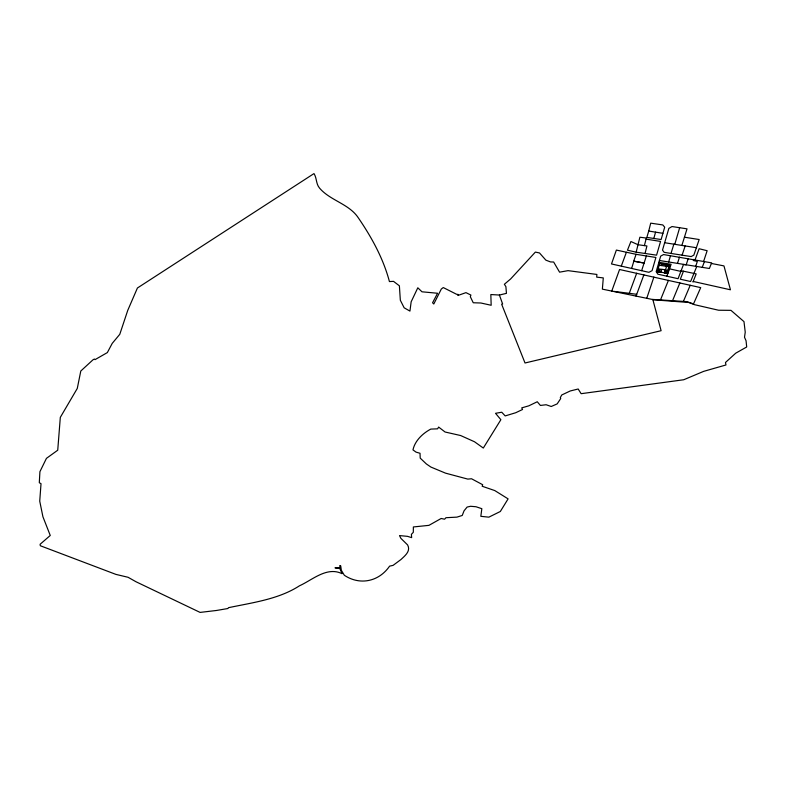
<?xml version="1.0" encoding="UTF-8"?>
<svg xmlns="http://www.w3.org/2000/svg" width="786" height="786" viewBox="0 0 786 786"><rect width="100%" height="100%" fill="white"/><g stroke="black" fill="none" stroke-linecap="round" stroke-linejoin="round"><path stroke-width="1.18" d="M645.041 253.475L646.927 245.969L638.026 244.721L630.922 241.528L627.454 250.194L636.159 252.178L639.883 237.225L646.338 238.05L644.382 245.615M648.735 231.045L650.71 223.155L662.814 224.943L664.701 227.183L661.114 239.534L646.849 237.411L648.735 231.045L662.912 233.324M653.824 238.443L655.563 232.145M693.635 259.419L693.34 260.471L697.329 261.463L695.679 266.356M659.415 260.49L709.365 268.488L711.635 262.868L663.551 254.556L660.682 256.128L656.172 271.671L657.862 274.186L678.072 278.706L683.525 264.46L686.178 264.872L688.231 258.545M668.65 262.013L670.507 255.686M674.771 244.318L679.664 227.714M646.367 255.961L641.641 270.669M659.022 272.133L659.906 269.195M659.307 271.936L659.827 270.246L657.803 269.922M661.252 265.54L661.763 263.831M661.399 265.491L661.753 264.312L670.222 265.658L669.859 266.837L659.218 265.216M665.634 266.159L665.988 264.98M664.612 272.781L667.088 264.676M666.047 273.243L666.941 270.315M631.639 268.399L633.85 261.188L644.225 263.064L633.683 261.158L636.1 254.32L655.897 257.474L652.066 270.679L648.902 272.31L611.498 263.958L616.371 250.076L636.1 254.32M681.875 245.429L687.033 228.844L672.001 226.545L668.857 228.382L662.5 250.125L664.16 252.326L670.989 253.446L673.867 244.171M670.989 253.446L691.149 256.57L693.822 255.155L699.167 239.524L684.429 237.205M677.463 263.457L679.487 257.13M703.647 261.316L707.145 250.714L699.127 248.73L695.129 259.665M682.091 255.136L685.166 245.949M646.75 298.307L653.893 277.065M666.852 276.191L671.126 264.263L658.884 262.318M611.754 291.085L619.565 269.51L700.709 287.627L693.507 303.917L686.787 301.627L651.958 299.378L602.371 289.14L603.294 277.91L596.692 277.134L596.888 274.452L568.062 270.649L559.573 272.162L553.649 262.013L550.554 261.935L545.887 260.166L539.491 252.945L535.364 252.09L510.635 278.951L504.366 284.277L505.899 286.644L506.439 293.365L499.395 295.035L490.837 294.544L491.171 305.273L480.875 303.003L473.241 302.757L470.323 296.715L470.902 295.074L465.96 292.638L457.816 295.507L458.267 294.475L456.607 294.288L443.265 287.558L441.31 289.032L433.793 304.005L432.575 302.767L437.566 293.257L421.994 291.803L417.808 287.794L411.157 301.795L409.938 311.089L404.151 307.798L400.339 300.262L399.386 285.819L393.54 281.368L389.424 281.565C383.322 258.525 371.709 237.411 358.328 217.85C349.043 203.79 330.238 200.646 319.558 188.119C315.854 183.826 316.945 178.127 313.987 173.588L137.422 288L127.754 310.362L119.777 334.315L112.211 343.403L107.348 352.58L95.037 359.634L94.369 359.045L92.994 359.801L80.791 371.021L77.283 388.431L60.316 417.356L57.732 450.211L46.443 458.356L39.919 471.679L39.3 482.751L41.019 483.645L39.732 501.144L42.925 516.766L50.255 535.472L40.096 544.285L40.312 545.739L115.876 574.379L128.079 577.288L136.007 581.758L200.106 612.412L216.474 610.476L227.93 608.511L228.461 607.696C252.463 602.616 278.608 599.325 299.495 585.786C312.563 579.881 326.966 566.225 342.106 573.711L339.817 568.524L335.229 568.111L335.15 567.58L340.073 567.649L339.807 565.547L340.711 565.832L341.34 570.282L344.337 575.273C360.017 585.717 378.94 581.601 389.601 566.146L393.098 565.36L400.948 559.534C404.908 555.781 411.039 551.153 407.6 544.914L400.87 538.331L399.504 535.59L407.521 536.347L411.658 537.634L411.392 534.362L413.318 532.289L413.367 526.954L428.94 525.353L441.152 518.485L444.601 519.202L445.957 517.709L456.951 517.129L462.237 515.459L464.054 510.821L467.11 507.068L470.588 506.282L476.002 506.744L481.838 508.689L480.826 516.323L488.843 517.159L500.328 511.49L508.1 498.874L494.797 490.582L482.172 486.249L482.692 484.726L471.531 478.762L467.817 479.106L445.544 473.152L430.925 467.071L426.356 463.946L420.205 458.1L420.029 453.286L416.04 452.117L412.974 449.887C414.929 440.74 422.691 433.381 430.787 429.097L437.615 428.832L438.637 427.073L445.063 432.005L460.625 435.532L474.489 441.752L483.311 448.049L500.869 419.704L495.524 413.308L501.753 412.228L505.182 415.922L515.734 412.729L522.543 409.486L521.737 407.875L528.831 405.822L537.26 401.754L540.404 405.448L546.113 404.741L551.232 406.49L557.156 403.896L560.713 398.571L560.33 397.559L561.764 394.975L570.233 390.976L578.172 389.001L581.129 393.688L683.741 379.746L703.657 371.365L725.979 364.969L725.458 362.493L735.745 353.169L746.7 346.98L746.052 340.731L744.509 337.263L745.236 332.154L743.988 321.631L730.96 310.352L718.601 310.234L694.48 304.673L688.752 302.482L652.891 299.751M621.304 266.051L626.393 252.277M613.895 291.39L629.272 293.286L636.699 273.194M636.051 296.106L643.891 274.815M702.232 267.378L704.462 261.473M683.476 271.199L680.322 279.207L690.629 281.516L696.74 266.513M692.967 282.036L696.19 273.901L681.138 270.708M660.486 299.928L668.434 280.347M672.541 300.704L679.89 282.931M683.388 301.402L690.226 285.269M629.272 293.286L636.709 294.318M636.159 252.178L656.575 255.165L660.564 241.43L646.063 239.131M664.661 242.727L696.592 247.747M661.665 269.48L658.147 268.92L657.263 271.848L660.78 272.408L661.733 269.244L665.261 269.804L664.288 272.968L667.805 273.528L668.709 270.6L665.182 270.04M711.399 263.467L723.965 265.904L730.449 289.788L693.203 281.457M669.485 268.832L680.873 271.406M499.395 295.035L502.647 304.025L501.635 304.182L525.019 362.994L661.114 330.7L652.812 299.437M659.739 263.507L657.293 271.612L666.95 273.155L669.446 265.049L659.739 263.507"/></g></svg>
